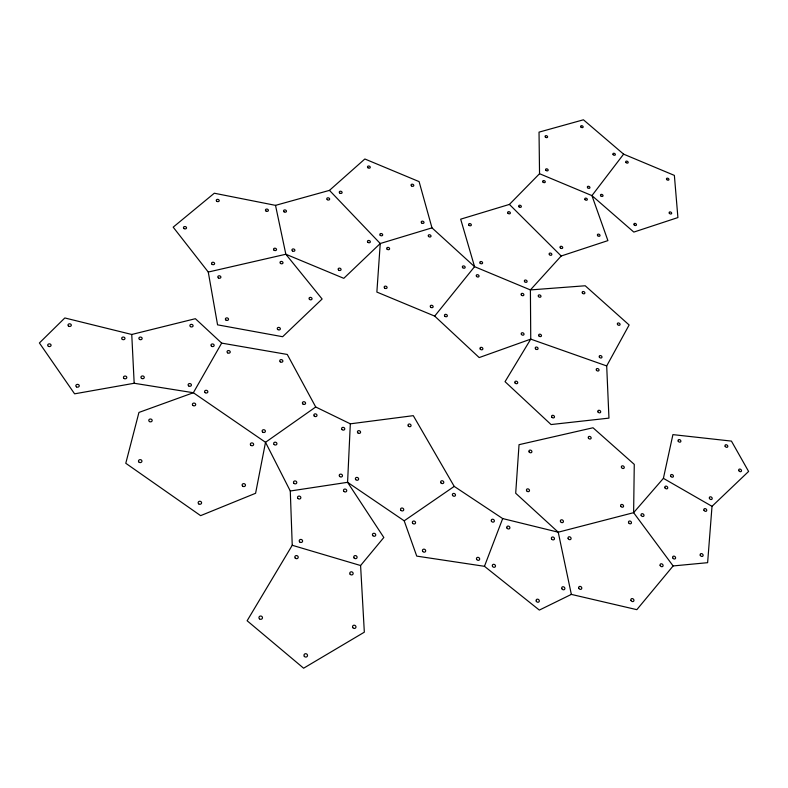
<?xml version="1.0" encoding="UTF-8"?>
<svg xmlns="http://www.w3.org/2000/svg" width="788" height="788" viewBox="0 0 788 788"><rect width="100%" height="100%" fill="white"/><g stroke="black" fill="none" stroke-linecap="round" stroke-linejoin="round"><path stroke-width="1.18" d="M350.325 423.826L347.577 482.315L383.825 537.495L360.589 565.528L364.332 632.183L303.616 668.204L247.127 620.757L292.24 545.276L290.279 491.003L265.517 442.295L193.356 392.739L134.177 383.264L74.594 393.833L39.4 342.967L64.833 317.958L131.754 334.476L195.375 318.697L221.664 343.105L287.265 354.452L315.722 406.992L350.325 423.826L413.286 415.66L454.223 486.403L502.685 518.573L558.229 532.195L633.621 512.673L663.398 478.346L672.913 434.621L731.441 441.103L748.6 471.451L712.017 506.329L707.624 562.681L673.119 565.942L636.832 609.666L571.349 594.398L539.347 610.089L484.462 566.306L416.734 556.111L404.195 520.809L347.577 482.315L290.279 491.003M484.462 566.306L502.685 518.573M623.613 154.153L591.936 195.611L633.818 232.086L677.907 217.567L674.37 175.399L623.613 154.153L583.435 119.796L539.031 132.138L539.544 173.715L591.936 195.611L607.903 240.616L561.194 256.001L530.403 289.925L530.748 339.126L505.049 381.678L551.058 424.555L608.957 418.123L606.691 365.937L629.129 324.981L585.218 285.768L530.403 289.925L474.563 266.669L431.982 227.86L419.098 181.614L364.854 158.989L329.463 190.371L275.514 205.363L214.297 193.227L173.183 227.161L208.268 272.047L217.567 324.843L282.636 336.722L322.125 299.016L285.847 254.248L275.514 205.363M221.664 343.105L193.356 392.739L138.944 412.439L125.784 463.285L200.625 515.648L255.598 493.278L265.517 442.295L315.722 406.992M329.463 190.371L380.249 243.512L376.871 292.072L434.69 316.106L474.563 266.669L460.675 219.172L509.412 204.417L539.544 173.715M404.195 520.809L454.223 486.403M431.982 227.86L380.249 243.512L343.795 278.331L285.847 254.248L208.268 272.047M292.24 545.276L360.589 565.528M606.691 365.937L530.748 339.126L479.193 357.575L434.69 316.106M663.398 478.346L712.017 506.329M509.412 204.417L561.194 256.001M673.119 565.942L633.621 512.673L634.271 464.378L593.009 427.766L519.036 444.678L515.697 493.239L558.229 532.195L571.349 594.398M131.754 334.476L134.177 383.264M338.515 270.008A1.507 1.172 16.7 0 0 341.017 269.841A1.507 1.172 16.7 0 0 339.283 268.127A1.507 1.172 16.7 0 0 338.515 270.008M367.838 242.271A1.478 1.133 17.9 0 0 370.271 242.123A1.478 1.133 17.9 0 0 368.557 240.448A1.478 1.133 17.9 0 0 367.838 242.271M327.256 199.64A1.458 1.093 16 0 0 329.62 199.325A1.458 1.093 16 0 0 327.778 197.808A1.458 1.093 16 0 0 327.256 199.64M284.005 211.785A1.487 1.123 14.2 0 0 286.438 211.47A1.487 1.123 14.2 0 0 284.586 209.923A1.487 1.123 14.2 0 0 284.005 211.785M292.387 250.889A1.507 1.172 14.5 0 0 294.86 250.535A1.507 1.172 14.5 0 0 292.969 248.949A1.507 1.172 14.5 0 0 292.387 250.889M480.237 349.094A1.507 1.202 24.5 0 0 482.758 349.291A1.507 1.202 24.5 0 0 481.31 347.311A1.507 1.202 24.5 0 0 480.237 349.094M521.449 334.467A1.487 1.162 26 0 0 523.912 334.673A1.487 1.162 26 0 0 522.474 332.733A1.487 1.162 26 0 0 521.449 334.467M521.351 295.017A1.458 1.113 25.1 0 0 523.764 295.234A1.458 1.113 25.1 0 0 522.345 293.353A1.458 1.113 25.1 0 0 521.351 295.017M476.563 276.44A1.458 1.113 23 0 0 478.966 276.47A1.458 1.113 23 0 0 477.39 274.687A1.458 1.113 23 0 0 476.563 276.44M444.787 316.155A1.497 1.172 22.2 0 0 447.269 316.165A1.497 1.172 22.2 0 0 445.663 314.323A1.497 1.172 22.2 0 0 444.787 316.155M421.61 222.915A1.438 1.084 20 0 0 423.964 222.777A1.438 1.084 20 0 0 422.26 221.152A1.438 1.084 20 0 0 421.61 222.915M411.434 185.86A1.418 1.044 19.3 0 0 413.749 185.751A1.418 1.044 19.3 0 0 412.085 184.165A1.418 1.044 19.3 0 0 411.434 185.86M367.858 167.686A1.418 1.044 17.5 0 0 370.212 167.588A1.418 1.044 17.5 0 0 368.557 166.012A1.418 1.044 17.5 0 0 367.858 167.686M339.638 192.942A1.448 1.084 16.5 0 0 342.051 192.824A1.448 1.084 16.5 0 0 340.377 191.208A1.448 1.084 16.5 0 0 339.638 192.942M380.23 235.316A1.468 1.113 18.4 0 0 382.643 235.169A1.468 1.113 18.4 0 0 380.929 233.514A1.468 1.113 18.4 0 0 380.23 235.316M274.007 250.16A1.517 1.172 13.7 0 0 276.499 249.806A1.517 1.172 13.7 0 0 274.608 248.21A1.517 1.172 13.7 0 0 274.007 250.16M265.901 210.938A1.497 1.133 13.4 0 0 268.363 210.613A1.497 1.133 13.4 0 0 266.502 209.066A1.497 1.133 13.4 0 0 265.901 210.938M216.808 201.304A1.517 1.143 11.4 0 0 219.231 200.802A1.517 1.143 11.4 0 0 217.222 199.374A1.517 1.143 11.4 0 0 216.808 201.304M184.018 228.579A1.546 1.182 9.8 0 0 186.52 228.037A1.546 1.182 9.8 0 0 184.481 226.57A1.546 1.182 9.8 0 0 184.018 228.579M212.09 264.344A1.556 1.212 10.7 0 0 214.602 263.773A1.556 1.212 10.7 0 0 212.524 262.286A1.556 1.212 10.7 0 0 212.09 264.344M225.959 320.086A1.596 1.28 10.9 0 0 228.52 319.455A1.596 1.28 10.9 0 0 226.383 317.919A1.596 1.28 10.9 0 0 225.959 320.086M277.731 329.512A1.576 1.271 13.7 0 0 280.321 329.089A1.576 1.271 13.7 0 0 278.351 327.404A1.576 1.271 13.7 0 0 277.731 329.512M309.517 299.41A1.537 1.221 15.4 0 0 312.018 299.016A1.537 1.221 15.4 0 0 310.088 297.381A1.537 1.221 15.4 0 0 309.517 299.41M280.469 263.389A1.527 1.192 13.9 0 0 282.971 263.025A1.527 1.192 13.9 0 0 281.07 261.419A1.527 1.192 13.9 0 0 280.469 263.389M218.374 277.918A1.566 1.231 10.9 0 0 220.886 277.327A1.566 1.231 10.9 0 0 218.798 275.83A1.566 1.231 10.9 0 0 218.374 277.918M384.564 288.024A1.497 1.172 19 0 0 387.036 287.847A1.497 1.172 19 0 0 385.293 286.123A1.497 1.172 19 0 0 384.564 288.024M430.563 307.084A1.497 1.172 21.4 0 0 433.055 307.093A1.497 1.172 21.4 0 0 431.46 305.261A1.497 1.172 21.4 0 0 430.563 307.084M462.674 267.654A1.458 1.113 22.2 0 0 465.087 267.684A1.458 1.113 22.2 0 0 463.511 265.911A1.458 1.113 22.2 0 0 462.674 267.654M428.534 236.43A1.448 1.093 20.4 0 0 430.938 236.479A1.448 1.093 20.4 0 0 429.401 234.745A1.448 1.093 20.4 0 0 428.534 236.43M387.125 249.205A1.468 1.123 18.8 0 0 389.548 249.057A1.468 1.123 18.8 0 0 387.824 247.383A1.468 1.123 18.8 0 0 387.125 249.205M597.659 235.651A1.389 1.015 26.6 0 0 599.934 235.878A1.389 1.015 26.6 0 0 598.535 234.125A1.389 1.015 26.6 0 0 597.659 235.651M585.001 199.591A1.369 0.985 25.5 0 0 587.247 199.827A1.369 0.985 25.5 0 0 585.878 198.133A1.369 0.985 25.5 0 0 585.001 199.591M543.011 182.107A1.369 0.985 23.9 0 0 545.237 182.176A1.369 0.985 23.9 0 0 543.72 180.56A1.369 0.985 23.9 0 0 543.011 182.107M518.996 206.801A1.399 1.024 23.5 0 0 521.282 206.86A1.399 1.024 23.5 0 0 519.745 205.195A1.399 1.024 23.5 0 0 518.996 206.801M560.288 247.826A1.409 1.044 25.6 0 0 562.612 248.062A1.409 1.044 25.6 0 0 561.223 246.27A1.409 1.044 25.6 0 0 560.288 247.826M613.123 154.635A1.33 0.926 25.6 0 0 615.29 154.891A1.33 0.926 25.6 0 0 613.95 153.266A1.33 0.926 25.6 0 0 613.123 154.635M580.992 127.114A1.32 0.906 24.3 0 0 583.11 127.203A1.32 0.906 24.3 0 0 581.633 125.676A1.32 0.906 24.3 0 0 580.992 127.114M545.394 137.092A1.34 0.936 23.4 0 0 547.562 137.191A1.34 0.936 23.4 0 0 546.084 135.634A1.34 0.936 23.4 0 0 545.394 137.092M545.917 170.336A1.359 0.965 23.9 0 0 548.123 170.415A1.359 0.965 23.9 0 0 546.616 168.819A1.359 0.965 23.9 0 0 545.917 170.336M587.612 187.711A1.359 0.965 25.4 0 0 589.838 187.958A1.359 0.965 25.4 0 0 588.478 186.273A1.359 0.965 25.4 0 0 587.612 187.711M634.163 224.876A1.369 0.985 27.5 0 0 636.389 225.102A1.369 0.985 27.5 0 0 634.99 223.378A1.369 0.985 27.5 0 0 634.163 224.876M669.347 213.272A1.359 0.955 28.2 0 0 671.553 213.676A1.359 0.955 28.2 0 0 670.322 211.923A1.359 0.955 28.2 0 0 669.347 213.272M666.727 179.566A1.33 0.926 27.5 0 0 668.874 179.812A1.33 0.926 27.5 0 0 667.505 178.167A1.33 0.926 27.5 0 0 666.727 179.566M625.948 162.505A1.33 0.926 26.1 0 0 628.115 162.752A1.33 0.926 26.1 0 0 626.765 161.116A1.33 0.926 26.1 0 0 625.948 162.505M600.722 195.808A1.359 0.975 26 0 0 602.948 196.045A1.359 0.975 26 0 0 601.579 194.36A1.359 0.975 26 0 0 600.722 195.808M599.402 357.2A1.487 1.143 29.6 0 0 601.835 357.594A1.487 1.143 29.6 0 0 600.545 355.575A1.487 1.143 29.6 0 0 599.402 357.2M617.546 324.528A1.458 1.093 29.3 0 0 619.92 324.932A1.458 1.093 29.3 0 0 618.639 322.972A1.458 1.093 29.3 0 0 617.546 324.528M582.43 293.136A1.438 1.084 27.3 0 0 584.785 293.353A1.438 1.084 27.3 0 0 583.347 291.501A1.438 1.084 27.3 0 0 582.43 293.136M538.48 296.544A1.458 1.113 25.8 0 0 540.873 296.761A1.458 1.113 25.8 0 0 539.455 294.889A1.458 1.113 25.8 0 0 538.48 296.544M538.913 335.915A1.487 1.152 26.7 0 0 541.356 336.112A1.487 1.152 26.7 0 0 539.908 334.181A1.487 1.152 26.7 0 0 538.913 335.915M515.066 382.988A1.527 1.221 26.9 0 0 517.598 383.175A1.527 1.221 26.9 0 0 516.12 381.156A1.527 1.221 26.9 0 0 515.066 382.988M551.758 417.069A1.537 1.231 29.6 0 0 554.309 417.453A1.537 1.231 29.6 0 0 552.989 415.315A1.537 1.231 29.6 0 0 551.758 417.069M598.033 412.006A1.527 1.202 31.2 0 0 600.535 412.4A1.527 1.202 31.2 0 0 599.205 410.282A1.527 1.202 31.2 0 0 598.033 412.006M596.427 370.202A1.497 1.162 29.8 0 0 598.88 370.596A1.497 1.162 29.8 0 0 597.58 368.548A1.497 1.162 29.8 0 0 596.427 370.202M535.495 348.798A1.497 1.172 26.9 0 0 537.968 348.995A1.497 1.172 26.9 0 0 536.51 347.045A1.497 1.172 26.9 0 0 535.495 348.798M549.394 254.623A1.418 1.054 25.4 0 0 551.738 254.849A1.418 1.054 25.4 0 0 550.339 253.046A1.418 1.054 25.4 0 0 549.394 254.623M507.984 213.272A1.399 1.034 23.2 0 0 510.289 213.331A1.399 1.034 23.2 0 0 508.752 211.657A1.399 1.034 23.2 0 0 507.984 213.272M468.919 225.22A1.428 1.064 21.9 0 0 471.273 225.279A1.428 1.064 21.9 0 0 469.737 223.565A1.428 1.064 21.9 0 0 468.919 225.22M480.148 263.212A1.448 1.103 22.9 0 0 482.532 263.241A1.448 1.103 22.9 0 0 480.966 261.488A1.448 1.103 22.9 0 0 480.148 263.212M524.601 281.661A1.448 1.103 25 0 0 526.995 281.877A1.448 1.103 25 0 0 525.586 280.026A1.448 1.103 25 0 0 524.601 281.661M299.647 541.908A1.714 1.527 16 0 0 302.523 541.523A1.714 1.527 16 0 0 300.573 539.425A1.714 1.527 16 0 0 299.647 541.908M354.088 557.973A1.704 1.517 22 0 0 356.974 557.835A1.704 1.517 22 0 0 355.201 555.579A1.704 1.517 22 0 0 354.088 557.973M372.783 535.613A1.684 1.478 22.9 0 0 375.62 535.485A1.684 1.478 22.9 0 0 373.867 533.279A1.684 1.478 22.9 0 0 372.783 535.613M343.903 491.397A1.655 1.438 19.3 0 0 346.671 491.062A1.655 1.438 19.3 0 0 344.75 489.053A1.655 1.438 19.3 0 0 343.903 491.397M297.943 498.469A1.684 1.468 15.4 0 0 300.77 498.124A1.684 1.468 15.4 0 0 298.849 496.085A1.684 1.468 15.4 0 0 297.943 498.469M259.479 618.836A1.783 1.655 11.1 0 0 262.434 618.107A1.783 1.655 11.1 0 0 260.207 616.068A1.783 1.655 11.1 0 0 259.479 618.836M304.306 656.335A1.793 1.684 19.4 0 0 307.369 656.128A1.793 1.684 19.4 0 0 305.547 653.695A1.793 1.684 19.4 0 0 304.306 656.335M352.778 627.612A1.753 1.615 25.2 0 0 355.772 627.701A1.753 1.615 25.2 0 0 354.196 625.199A1.753 1.615 25.2 0 0 352.778 627.612M350.118 574.225A1.714 1.546 22.2 0 0 353.024 574.078A1.714 1.546 22.2 0 0 351.251 571.802A1.714 1.546 22.2 0 0 350.118 574.225M295.234 558.101A1.724 1.556 15.7 0 0 298.14 557.697A1.724 1.556 15.7 0 0 296.17 555.579A1.724 1.556 15.7 0 0 295.234 558.101M149.503 421.58A1.704 1.428 4.8 0 0 152.173 420.605A1.704 1.428 4.8 0 0 149.759 419.118A1.704 1.428 4.8 0 0 149.503 421.58M139.21 462.32A1.743 1.487 3 0 0 141.939 461.285A1.743 1.487 3 0 0 139.476 459.759A1.743 1.487 3 0 0 139.21 462.32M198.763 503.916A1.734 1.517 6.5 0 0 201.57 503.069A1.734 1.517 6.5 0 0 199.256 501.335A1.734 1.517 6.5 0 0 198.763 503.916M242.615 486.117A1.704 1.478 10.6 0 0 245.432 485.536A1.704 1.478 10.6 0 0 243.334 483.655A1.704 1.478 10.6 0 0 242.615 486.117M250.84 445.289A1.665 1.418 11.6 0 0 253.598 444.757A1.665 1.418 11.6 0 0 251.53 442.925A1.665 1.418 11.6 0 0 250.84 445.289M192.991 405.505A1.665 1.399 8 0 0 195.69 404.766A1.665 1.399 8 0 0 193.474 403.131A1.665 1.399 8 0 0 192.991 405.505M262.631 432.06A1.655 1.399 12.5 0 0 265.359 431.538A1.655 1.399 12.5 0 0 263.3 429.736A1.655 1.399 12.5 0 0 262.631 432.06M302.799 403.899A1.615 1.349 15.3 0 0 305.508 403.633A1.615 1.349 15.3 0 0 303.666 401.722A1.615 1.349 15.3 0 0 302.799 403.899M280.223 361.81A1.596 1.31 13.8 0 0 282.843 361.357A1.596 1.31 13.8 0 0 280.843 359.633A1.596 1.31 13.8 0 0 280.223 361.81M227.633 352.847A1.615 1.32 10.7 0 0 230.224 352.177A1.615 1.32 10.7 0 0 228.067 350.601A1.615 1.32 10.7 0 0 227.633 352.847M205.175 392.68A1.655 1.379 8.9 0 0 207.845 391.961A1.655 1.379 8.9 0 0 205.648 390.346A1.655 1.379 8.9 0 0 205.175 392.68M76.515 386.898A1.724 1.409 1.6 0 0 79.253 385.943A1.724 1.409 1.6 0 0 76.86 384.475A1.724 1.409 1.6 0 0 76.515 386.898M124.149 378.536A1.684 1.389 4.4 0 0 126.809 377.61A1.684 1.389 4.4 0 0 124.435 376.152A1.684 1.389 4.4 0 0 124.149 378.536M122.376 339.421A1.665 1.34 5.2 0 0 124.987 338.544A1.665 1.34 5.2 0 0 122.652 337.126A1.665 1.34 5.2 0 0 122.376 339.421M68.635 326.193A1.684 1.34 2.9 0 0 71.314 325.326A1.684 1.34 2.9 0 0 68.97 323.898A1.684 1.34 2.9 0 0 68.635 326.193M48.482 346.375A1.714 1.369 1.4 0 0 51.092 345.272A1.714 1.369 1.4 0 0 48.56 344.011A1.714 1.369 1.4 0 0 48.482 346.375M188.706 385.933A1.655 1.369 8 0 0 191.395 385.224A1.655 1.369 8 0 0 189.199 383.598A1.655 1.369 8 0 0 188.706 385.933M211.539 346.237A1.615 1.31 9.9 0 0 214.139 345.577A1.615 1.31 9.9 0 0 211.982 344.001A1.615 1.31 9.9 0 0 211.539 346.237M190.46 326.606A1.615 1.3 8.9 0 0 193.07 325.966A1.615 1.3 8.9 0 0 190.923 324.4A1.615 1.3 8.9 0 0 190.46 326.606M139.565 339.451A1.655 1.33 6 0 0 142.155 338.574A1.655 1.33 6 0 0 139.831 337.156A1.655 1.33 6 0 0 139.565 339.451M141.633 378.427A1.674 1.379 5.4 0 0 144.273 377.501A1.674 1.379 5.4 0 0 141.899 376.053A1.674 1.379 5.4 0 0 141.633 378.427M293.894 483.3A1.674 1.458 15 0 0 296.712 482.965A1.674 1.458 15 0 0 294.81 480.946A1.674 1.458 15 0 0 293.894 483.3M339.648 476.445A1.645 1.418 18.6 0 0 342.406 476.119A1.645 1.418 18.6 0 0 340.495 474.13A1.645 1.418 18.6 0 0 339.648 476.445M342.022 429.578A1.615 1.359 18.1 0 0 344.711 429.293A1.615 1.359 18.1 0 0 342.849 427.362A1.615 1.359 18.1 0 0 342.022 429.578M314.225 416.054A1.615 1.359 16.1 0 0 316.934 415.769A1.615 1.359 16.1 0 0 315.082 413.858A1.615 1.359 16.1 0 0 314.225 416.054M274.165 444.56A1.655 1.409 13.3 0 0 276.893 444.028A1.655 1.409 13.3 0 0 274.825 442.206A1.655 1.409 13.3 0 0 274.165 444.56M738.799 470.603A1.546 1.182 37.6 0 0 741.252 471.401A1.546 1.182 37.6 0 0 740.237 469.136A1.546 1.182 37.6 0 0 738.799 470.603M725.177 446.363A1.527 1.162 36.3 0 0 727.62 446.954A1.527 1.162 36.3 0 0 726.408 444.767A1.527 1.162 36.3 0 0 725.177 446.363M678.212 441.211A1.537 1.192 34.9 0 0 680.684 441.802A1.537 1.192 34.9 0 0 679.502 439.606A1.537 1.192 34.9 0 0 678.212 441.211M670.706 476.228A1.566 1.231 36.1 0 0 673.228 476.819A1.566 1.231 36.1 0 0 672.036 474.553A1.566 1.231 36.1 0 0 670.706 476.228M709.436 498.41A1.576 1.231 38 0 0 711.938 499.218A1.576 1.231 38 0 0 710.924 496.873A1.576 1.231 38 0 0 709.436 498.41M700.266 555.294A1.625 1.3 40.4 0 0 702.847 556.111A1.625 1.3 40.4 0 0 701.812 553.659A1.625 1.3 40.4 0 0 700.266 555.294M703.95 510.21A1.586 1.251 38.4 0 0 706.472 511.028A1.586 1.251 38.4 0 0 705.457 508.664A1.586 1.251 38.4 0 0 703.95 510.21M664.974 487.851A1.576 1.251 36.4 0 0 667.515 488.452A1.576 1.251 36.4 0 0 666.323 486.157A1.576 1.251 36.4 0 0 664.974 487.851M641.196 515.48A1.606 1.29 36.9 0 0 643.786 516.071A1.606 1.29 36.9 0 0 642.584 513.727A1.606 1.29 36.9 0 0 641.196 515.48M672.716 557.845A1.635 1.32 39.9 0 0 675.306 558.672A1.635 1.32 39.9 0 0 674.301 556.2A1.635 1.32 39.9 0 0 672.716 557.845M621.496 467.53A1.566 1.251 34.2 0 0 624.047 468.121A1.566 1.251 34.2 0 0 622.884 465.856A1.566 1.251 34.2 0 0 621.496 467.53M588.449 438.167A1.546 1.241 31.8 0 0 590.99 438.552A1.546 1.241 31.8 0 0 589.651 436.394A1.546 1.241 31.8 0 0 588.449 438.167M529.112 451.908A1.576 1.29 29.8 0 0 531.723 452.292A1.576 1.29 29.8 0 0 530.403 450.086A1.576 1.29 29.8 0 0 529.112 451.908M526.64 490.766A1.606 1.34 31.3 0 0 529.3 491.151A1.606 1.34 31.3 0 0 527.95 488.865A1.606 1.34 31.3 0 0 526.64 490.766M560.495 521.617A1.625 1.349 34.3 0 0 563.154 522.227A1.625 1.349 34.3 0 0 562.002 519.824A1.625 1.349 34.3 0 0 560.495 521.617M620.747 506.211A1.596 1.29 35.8 0 0 623.338 506.812A1.596 1.29 35.8 0 0 622.156 504.468A1.596 1.29 35.8 0 0 620.747 506.211M630.952 600.377A1.674 1.389 41.1 0 0 633.621 601.224A1.674 1.389 41.1 0 0 632.616 598.644A1.674 1.389 41.1 0 0 630.952 600.377M660.167 565.518A1.645 1.33 39.9 0 0 662.787 566.355A1.645 1.33 39.9 0 0 661.772 563.853A1.645 1.33 39.9 0 0 660.167 565.518M628.627 522.808A1.606 1.31 36.9 0 0 631.227 523.399A1.606 1.31 36.9 0 0 630.036 521.035A1.606 1.31 36.9 0 0 628.627 522.808M568.158 538.637A1.635 1.369 35.5 0 0 570.827 539.238A1.635 1.369 35.5 0 0 569.665 536.805A1.635 1.369 35.5 0 0 568.158 538.637M578.756 588.183A1.674 1.418 38.7 0 0 581.445 589.03A1.674 1.418 38.7 0 0 580.49 586.449A1.674 1.418 38.7 0 0 578.756 588.183M422.683 551.364A1.674 1.478 27.8 0 0 425.51 551.492A1.674 1.478 27.8 0 0 423.944 549.147A1.674 1.478 27.8 0 0 422.683 551.364M476.651 559.401A1.665 1.448 32 0 0 479.449 559.775A1.665 1.448 32 0 0 478.089 557.343A1.665 1.448 32 0 0 476.651 559.401M491.436 521.223A1.635 1.389 30.8 0 0 494.165 521.597A1.635 1.389 30.8 0 0 492.825 519.243A1.635 1.389 30.8 0 0 491.436 521.223M452.627 495.494A1.625 1.389 27.4 0 0 455.346 495.642A1.625 1.389 27.4 0 0 453.819 493.416A1.625 1.389 27.4 0 0 452.627 495.494M412.597 523.193A1.655 1.448 25.7 0 0 415.394 523.321A1.655 1.448 25.7 0 0 413.858 521.026A1.655 1.448 25.7 0 0 412.597 523.193M536.244 601.155A1.694 1.458 37.8 0 0 539.022 601.766A1.694 1.458 37.8 0 0 537.84 599.195A1.694 1.458 37.8 0 0 536.244 601.155M561.864 588.705A1.674 1.428 38.1 0 0 564.612 589.316A1.674 1.428 38.1 0 0 563.42 586.774A1.674 1.428 38.1 0 0 561.864 588.705M551.511 538.834A1.635 1.379 34.8 0 0 554.2 539.445A1.635 1.379 34.8 0 0 553.038 537.012A1.635 1.379 34.8 0 0 551.511 538.834M506.97 528.058A1.635 1.389 32 0 0 509.688 528.433A1.635 1.389 32 0 0 508.339 526.079A1.635 1.389 32 0 0 506.97 528.058M492.5 566.375A1.674 1.448 33.3 0 0 495.278 566.749A1.674 1.448 33.3 0 0 493.909 564.306A1.674 1.448 33.3 0 0 492.5 566.375M400.875 510.269A1.655 1.438 24.3 0 0 403.643 510.161A1.655 1.438 24.3 0 0 401.9 508.004A1.655 1.438 24.3 0 0 400.875 510.269M440.906 482.808A1.615 1.379 26.1 0 0 443.634 482.955A1.615 1.379 26.1 0 0 442.107 480.739A1.615 1.379 26.1 0 0 440.906 482.808M408.312 426.072A1.586 1.33 22.4 0 0 410.972 426.012A1.586 1.33 22.4 0 0 409.297 423.993A1.586 1.33 22.4 0 0 408.312 426.072M357.841 432.858A1.615 1.359 19.3 0 0 360.52 432.573A1.615 1.359 19.3 0 0 358.648 430.652A1.615 1.359 19.3 0 0 357.841 432.858M355.713 479.606A1.645 1.418 20 0 0 358.501 479.518A1.645 1.418 20 0 0 356.797 477.39A1.645 1.418 20 0 0 355.713 479.606"/></g></svg>
